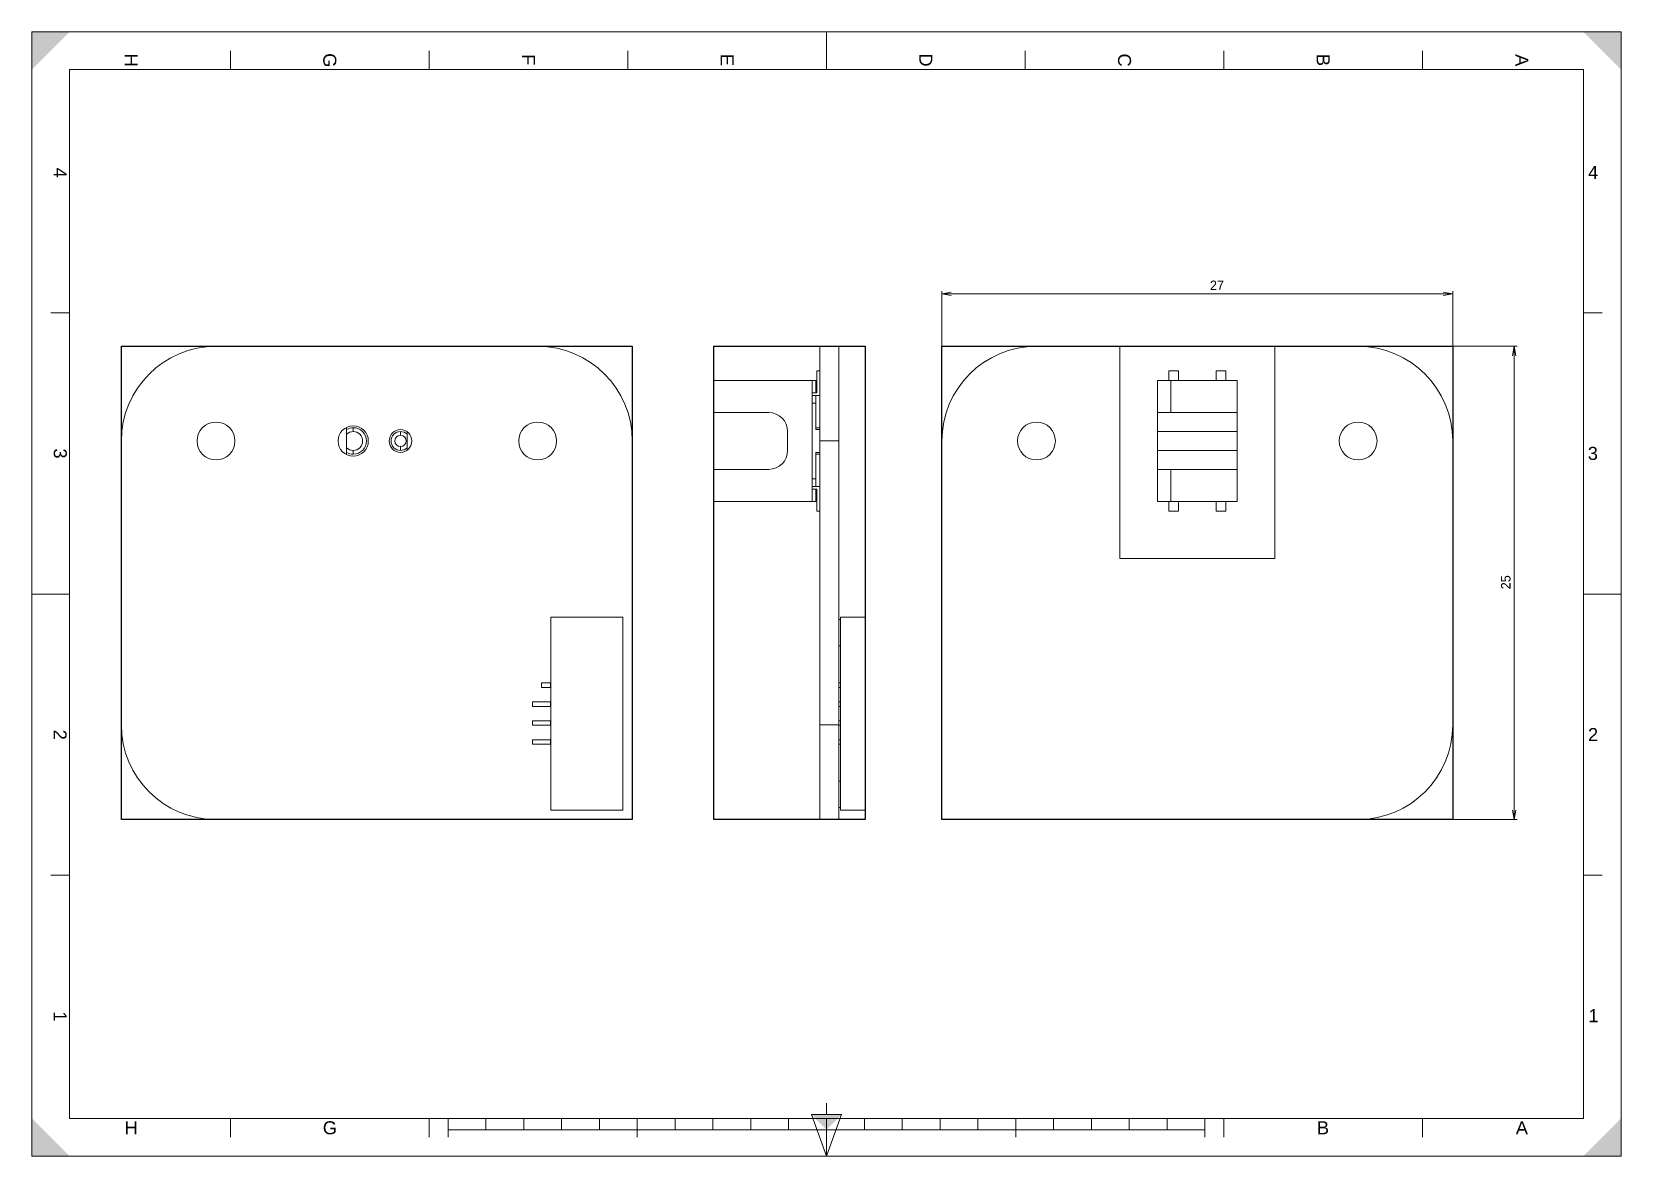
# Model space of a CAD drawing. Header units: millimetres. Extents: x 0 to 420, y 0 to 297.
import ezdxf

# ---------------------------------------------------------------- set-up
doc = ezdxf.new("R2010")
doc.units = ezdxf.units.MM
doc.styles.add('arial', font='')
doc.styles.add('isonormd', font='')
doc.styles.get('arial').set_extended_font_data('Arial')
doc.styles.get('isonormd').set_extended_font_data('IsonormD')
picture_1 = doc.add_image_def('image1.png', size_in_pixel=(314, 984))
picture_2 = doc.add_image_def('image2.png', size_in_pixel=(1024, 949))
picture_3 = doc.add_image_def('image3.png', size_in_pixel=(1024, 949))

msp = doc.modelspace()

# ---------------------------------------------------------------- hatches: boundary and pattern name
at = {"linetype": 'Continuous', "lineweight": 9}
for points in [[(0, 297), (0, 287), (10, 297)], [(420, 297), (410, 297), (420, 287)], [(0, 0), (10, 0), (0, 10)], [(210, 7), (214, 11), (206, 11)], [(420, 0), (420, 10), (410, 0)]]:
    msp.add_hatch(color=7, dxfattribs=at).paths.add_polyline_path(points, flags=0)

# ---------------------------------------------------------------- linework, layer by layer
at = {"color": 5, "linetype": 'Continuous', "lineweight": 9}
for p, q in [((0, 0), (0, 297)), ((0, 297), (420, 297)), ((420, 297), (420, 0)), ((420, 0), (0, 0))]:
    msp.add_line(p, q, dxfattribs=at)
at = {"color": 7, "linetype": 'Continuous', "lineweight": 9}
for p, q in [((210, 287), (210, 297)), ((52.5, 287), (52.5, 292)), ((105, 287), (105, 292)), ((157.5, 287), (157.5, 292)), ((210, 287), (210, 292)), ((262.5, 287), (262.5, 292)), ((315, 287), (315, 292)), ((367.5, 287), (367.5, 292)), ((10, 10), (10, 287)), ((10, 287), (410, 287)), ((410, 287), (410, 10)), ((240.48, 189.92), (240.48, 228.53)), ((240.48, 227.78), (243.73, 227.78)), ((240.48, 227.78), (375.48, 227.78)), ((375.48, 227.78), (372.23, 227.78)), ((375.48, 189.92), (375.48, 228.53)), ((10, 222.75), (5, 222.75)), ((410, 222.75), (415, 222.75)), ((133.68, 213.92), (48.68, 213.92)), ((208.22, 213.92), (213.22, 213.92)), ((208.22, 213.92), (208.22, 188.92)), ((213.22, 188.92), (213.22, 213.92)), ((265.48, 213.92), (287.48, 213.92)), ((287.48, 213.92), (287.48, 157.92)), ((328.48, 213.92), (287.48, 213.92)), ((328.48, 213.92), (350.48, 213.92)), ((328.48, 157.92), (328.48, 213.92)), ((351.48, 213.92), (392.5, 213.92)), ((391.75, 213.92), (391.75, 210.67)), ((391.75, 213.92), (391.75, 88.92)), ((207.47, 207.42), (207.47, 201.67)), ((208.22, 207.42), (207.47, 207.42)), ((300.48, 207.42), (302.98, 207.42)), ((300.48, 207.42), (300.48, 204.92)), ((302.98, 207.42), (302.98, 204.92)), ((315.48, 207.42), (312.98, 207.42)), ((312.98, 207.42), (312.98, 204.92)), ((315.48, 207.42), (315.48, 204.92)), ((206.22, 204.92), (180.22, 204.92)), ((180.22, 204.92), (180.22, 196.42)), ((206.22, 204.92), (206.22, 172.92)), ((206.22, 204.92), (207.22, 204.92)), ((207.47, 201.67), (206.22, 201.67)), ((207.22, 201.67), (207.22, 204.92)), ((297.48, 196.42), (297.48, 204.92)), ((297.48, 204.92), (300.98, 204.92)), ((300.98, 204.92), (300.98, 196.42)), ((318.48, 204.92), (300.98, 204.92)), ((318.48, 204.92), (318.48, 196.42)), ((206.22, 200.92), (208.22, 200.92)), ((206.22, 198.92), (207.22, 198.92)), ((207.22, 198.92), (207.22, 200.92)), ((207.22, 191.95), (207.22, 198.92)), ((194.72, 196.42), (180.22, 196.42)), ((300.98, 196.42), (297.48, 196.42)), ((297.48, 191.42), (297.48, 196.42)), ((318.48, 196.42), (300.98, 196.42)), ((318.48, 191.42), (318.48, 196.42)), ((83.18, 191.95), (83.18, 192.51)), ((83.18, 191.95), (83.18, 190.7)), ((83.18, 187.13), (83.18, 190.7)), ((84.93, 191.42), (84.93, 192.42)), ((97.43, 190.42), (97.43, 191.42)), ((99.18, 191.35), (99.18, 190.7)), ((199.72, 186.42), (199.72, 191.42)), ((208.22, 192.42), (207.22, 192.42)), ((208.22, 191.95), (207.22, 191.95)), ((318.48, 191.42), (297.48, 191.42)), ((297.48, 186.42), (297.48, 191.42)), ((318.48, 186.42), (318.48, 191.42)), ((23.68, 188.92), (23.68, 113.92)), ((83.18, 187.13), (83.18, 185.88)), ((83.18, 185.32), (83.18, 185.88)), ((84.93, 186.42), (84.93, 185.42)), ((97.43, 187.42), (97.43, 186.42)), ((99.18, 187.13), (99.18, 186.48)), ((158.68, 88.92), (158.68, 188.92)), ((208.22, 185.88), (207.22, 185.88)), ((207.22, 178.92), (207.22, 185.88)), ((208.22, 185.42), (207.22, 185.42)), ((213.22, 188.92), (208.22, 188.92)), ((208.22, 188.92), (208.22, 113.92)), ((213.22, 188.92), (213.22, 113.92)), ((240.48, 88.92), (240.48, 188.92)), ((318.48, 186.42), (297.48, 186.42)), ((297.48, 181.42), (297.48, 186.42)), ((318.48, 181.42), (318.48, 186.42)), ((375.48, 188.92), (375.48, 113.92)), ((180.22, 181.42), (180.22, 172.92)), ((180.22, 181.42), (194.72, 181.42)), ((297.48, 172.92), (297.48, 181.42)), ((297.48, 181.42), (300.98, 181.42)), ((300.98, 181.42), (300.98, 172.92)), ((318.48, 181.42), (300.98, 181.42)), ((318.48, 181.42), (318.48, 172.92)), ((206.22, 178.92), (207.22, 178.92)), ((208.22, 176.92), (206.22, 176.92)), ((207.22, 176.92), (207.22, 178.92)), ((180.22, 172.92), (206.22, 172.92)), ((206.22, 176.17), (207.47, 176.17)), ((206.22, 172.92), (207.22, 172.92)), ((207.22, 172.92), (207.22, 176.17)), ((207.47, 176.17), (207.47, 170.42)), ((300.98, 172.92), (297.48, 172.92)), ((300.48, 172.92), (300.48, 170.42)), ((318.48, 172.92), (300.98, 172.92)), ((302.98, 172.92), (302.98, 170.42)), ((312.98, 172.92), (312.98, 170.42)), ((315.48, 172.92), (315.48, 170.42)), ((207.47, 170.42), (208.22, 170.42)), ((300.48, 170.42), (302.98, 170.42)), ((315.48, 170.42), (312.98, 170.42)), ((287.48, 157.92), (328.48, 157.92)), ((10, 148.5), (0, 148.5)), ((10, 148.5), (5, 148.5)), ((410, 148.5), (420, 148.5)), ((410, 148.5), (415, 148.5)), ((156.18, 142.42), (137.18, 142.42)), ((137.18, 142.42), (137.18, 91.42)), ((156.18, 91.42), (156.18, 142.42)), ((213.22, 141.77), (213.72, 141.77)), ((213.72, 142.42), (213.72, 125.02)), ((213.72, 142.42), (220.22, 142.42)), ((220.22, 142.42), (220.22, 91.42)), ((213.22, 134.82), (213.72, 134.82)), ((134.73, 125.02), (134.73, 123.82)), ((137.03, 125.02), (134.73, 125.02)), ((137.03, 123.82), (134.73, 123.82)), ((137.03, 123.82), (137.03, 125.02)), ((213.22, 125.02), (213.72, 125.02)), ((213.22, 123.82), (213.72, 123.82)), ((213.72, 125.02), (213.72, 123.82)), ((213.72, 123.82), (213.72, 120.02)), ((137.03, 120.02), (132.33, 120.02)), ((132.33, 118.82), (132.33, 120.02)), ((137.03, 118.82), (132.33, 118.82)), ((137.03, 118.82), (137.03, 120.02)), ((213.22, 120.02), (213.72, 120.02)), ((213.22, 118.82), (213.72, 118.82)), ((213.72, 118.82), (213.72, 120.02)), ((213.72, 118.82), (213.72, 115.02)), ((137.03, 115.02), (132.33, 115.02)), ((132.33, 113.82), (132.33, 115.02)), ((137.03, 113.82), (132.33, 113.82)), ((137.03, 113.82), (137.03, 115.02)), ((208.22, 113.92), (213.22, 113.92)), ((208.22, 113.92), (208.22, 88.92)), ((213.22, 115.02), (213.72, 115.02)), ((213.22, 88.92), (213.22, 113.92)), ((213.22, 113.82), (213.72, 113.82)), ((213.72, 113.82), (213.72, 115.02)), ((213.72, 113.82), (213.72, 110.02)), ((137.03, 110.02), (132.33, 110.02)), ((132.33, 108.82), (132.33, 110.02)), ((137.03, 108.82), (137.03, 110.02)), ((213.22, 110.02), (213.72, 110.02)), ((213.72, 108.82), (213.72, 110.02)), ((137.03, 108.82), (132.33, 108.82)), ((213.22, 108.82), (213.72, 108.82)), ((213.72, 108.82), (213.72, 91.42)), ((213.22, 99.02), (213.72, 99.02)), ((48.68, 88.92), (158.68, 88.92)), ((137.18, 91.42), (156.18, 91.42)), ((213.22, 88.92), (208.22, 88.92)), ((213.22, 92.07), (213.72, 92.07)), ((213.72, 91.42), (220.22, 91.42)), ((350.48, 88.92), (240.48, 88.92)), ((351.48, 88.92), (392.5, 88.92)), ((391.75, 88.92), (391.75, 92.17)), ((10, 74.25), (5, 74.25)), ((410, 74.25), (415, 74.25)), ((210, 11), (210, 14)), ((410, 10), (10, 10)), ((52.5, 10), (52.5, 5)), ((105, 10), (105, 5)), ((110, 10), (110, 5)), ((120, 10), (120, 7)), ((130, 10), (130, 7)), ((140, 10), (140, 7)), ((150, 10), (150, 7)), ((160, 10), (160, 5)), ((170, 10), (170, 7)), ((180, 10), (180, 7)), ((190, 10), (190, 7)), ((200, 10), (200, 7)), ((210, 0), (206, 11)), ((206, 11), (214, 11)), ((210, 0), (214, 11)), ((210, 10), (210, 0)), ((210, 10), (210, 5)), ((220, 10), (220, 7)), ((230, 10), (230, 7)), ((240, 10), (240, 7)), ((250, 10), (250, 7)), ((260, 10), (260, 5)), ((270, 10), (270, 7)), ((280, 10), (280, 7)), ((290, 10), (290, 7)), ((300, 10), (300, 7)), ((310, 10), (310, 5)), ((315, 10), (315, 5)), ((367.5, 10), (367.5, 5)), ((110, 7), (310, 7))]:
    msp.add_line(p, q, dxfattribs=at)
at = {"color": 7, "linetype": 'Continuous', "lineweight": 20}
for points in [[(242.98, 228.22, 0), (240.48, 227.78, 0), (242.98, 227.34, 0)], [(372.98, 227.34, 0), (375.48, 227.78, 0), (372.98, 228.22, 0)], [(392.19, 211.42, 0), (391.75, 213.92, 0), (391.31, 211.42, 0)], [(391.31, 91.42, 0), (391.75, 88.92, 0), (392.19, 91.42, 0)]]:
    msp.add_polyline3d(points, dxfattribs=at)
at = {"color": 7, "linetype": 'Continuous', "lineweight": 9}
for centre, radius in [((48.68, 188.92), 5), ((133.68, 188.92), 5), ((265.48, 188.92), 5), ((350.48, 188.92), 5), ((84.93, 188.92), 4), ((97.43, 188.92), 3)]:
    msp.add_circle(centre, radius, dxfattribs=at)
for centre, radius, start, end in [((48.68, 188.92), 25, 90, 180), ((133.68, 188.92), 25, 0, 90), ((265.48, 188.92), 25, 90, 180), ((350.48, 188.92), 25, 0, 90), ((194.72, 191.42), 5, 0, 90), ((84.93, 188.92), 3.5, 90, 120), ((84.93, 188.92), 2.5, 90, 134.427), ((84.93, 188.92), 3.5, 270, 90), ((84.93, 188.92), 2.5, 270, 90), ((97.43, 188.92), 2.5, 90, 270), ((97.43, 188.92), 1.5, 90, 270), ((97.43, 188.92), 2.5, 45.573, 90), ((97.43, 188.92), 1.5, 270, 90), ((-2630.63, 188.92), 2729.81, 359.96253, 0.03747), ((84.93, 188.92), 2.5, 225.573, 270), ((84.93, 188.92), 3.5, 240, 270), ((97.43, 188.92), 2.5, 270, 314.427), ((194.72, 186.42), 5, 270, 0), ((48.68, 113.92), 25, 180, 270), ((350.48, 113.92), 25, 270, 0)]:
    msp.add_arc(centre, radius, start, end, dxfattribs=at)

# ---------------------------------------------------------------- texts
for s, height, rotation, style, width, p in [('H', 3.44, 270, 'arial', 1.000571, (24.53, 291.24)), ('G', 3.44, 270, 'arial', 0.99986, (77.03, 291.35)), ('F', 3.44, 270, 'arial', 1.000927, (129.53, 291.06)), ('E', 3.44, 270, 'arial', 1.000333, (182.03, 291.16)), ('D', 3.44, 270, 'arial', 1.000895, (234.53, 291.29)), ('C', 3.44, 270, 'arial', 1.001073, (287.03, 291.26)), ('B', 3.44, 270, 'arial', 1.000154, (339.53, 291.15)), ('A', 3.44, 270, 'arial', 1.000941, (392.03, 291.1)), ('4', 3.44, 270, 'arial', 0.99998, (5.78, 261.13)), ('3', 3.44, 270, 'arial', 1.000478, (5.8, 186.96)), ('25', 2.501, 90, 'isonormd', 0.997328, (390.75, 149.75)), ('2', 3.44, 270, 'arial', 1.001945, (5.77, 112.66)), ('1', 3.44, 270, 'arial', 1.000857, (5.77, 38.28))]:
    msp.add_text(s, height=height, rotation=rotation, dxfattribs=dict(at, style=style, width=width)).set_placement(p)
for s, height, style, width, p in [('4', 3.44, 'arial', 0.99998, (411.25, 258.15)), ('27', 2.503, 'isonormd', 0.997735, (311.32, 228.78)), ('3', 3.44, 'arial', 1.000478, (411.17, 183.93)), ('2', 3.44, 'arial', 1.001945, (411.22, 109.65)), ('1', 3.44, 'arial', 1.000857, (411.34, 35.4)), ('H', 3.44, 'arial', 1.000571, (24.51, 5.78)), ('G', 3.44, 'arial', 0.99986, (76.9, 5.78)), ('B', 3.44, 'arial', 1.000154, (339.6, 5.78)), ('A', 3.44, 'arial', 1.000941, (392.15, 5.78))]:
    msp.add_text(s, height=height, dxfattribs=dict(at, style=style, width=width)).set_placement(p)

# ---------------------------------------------------------------- pictures from other files: only their frames are drawn
image = msp.add_image(picture_3, insert=(23.68, 88.92), size_in_units=(135, 125))
image.dxf.flags = 15
image = msp.add_image(picture_1, insert=(180.22, 88.92), size_in_units=(40, 125))
image.dxf.flags = 15
image = msp.add_image(picture_2, insert=(240.48, 88.92), size_in_units=(135, 125))
image.dxf.flags = 15

doc.saveas('drawing.dxf')
